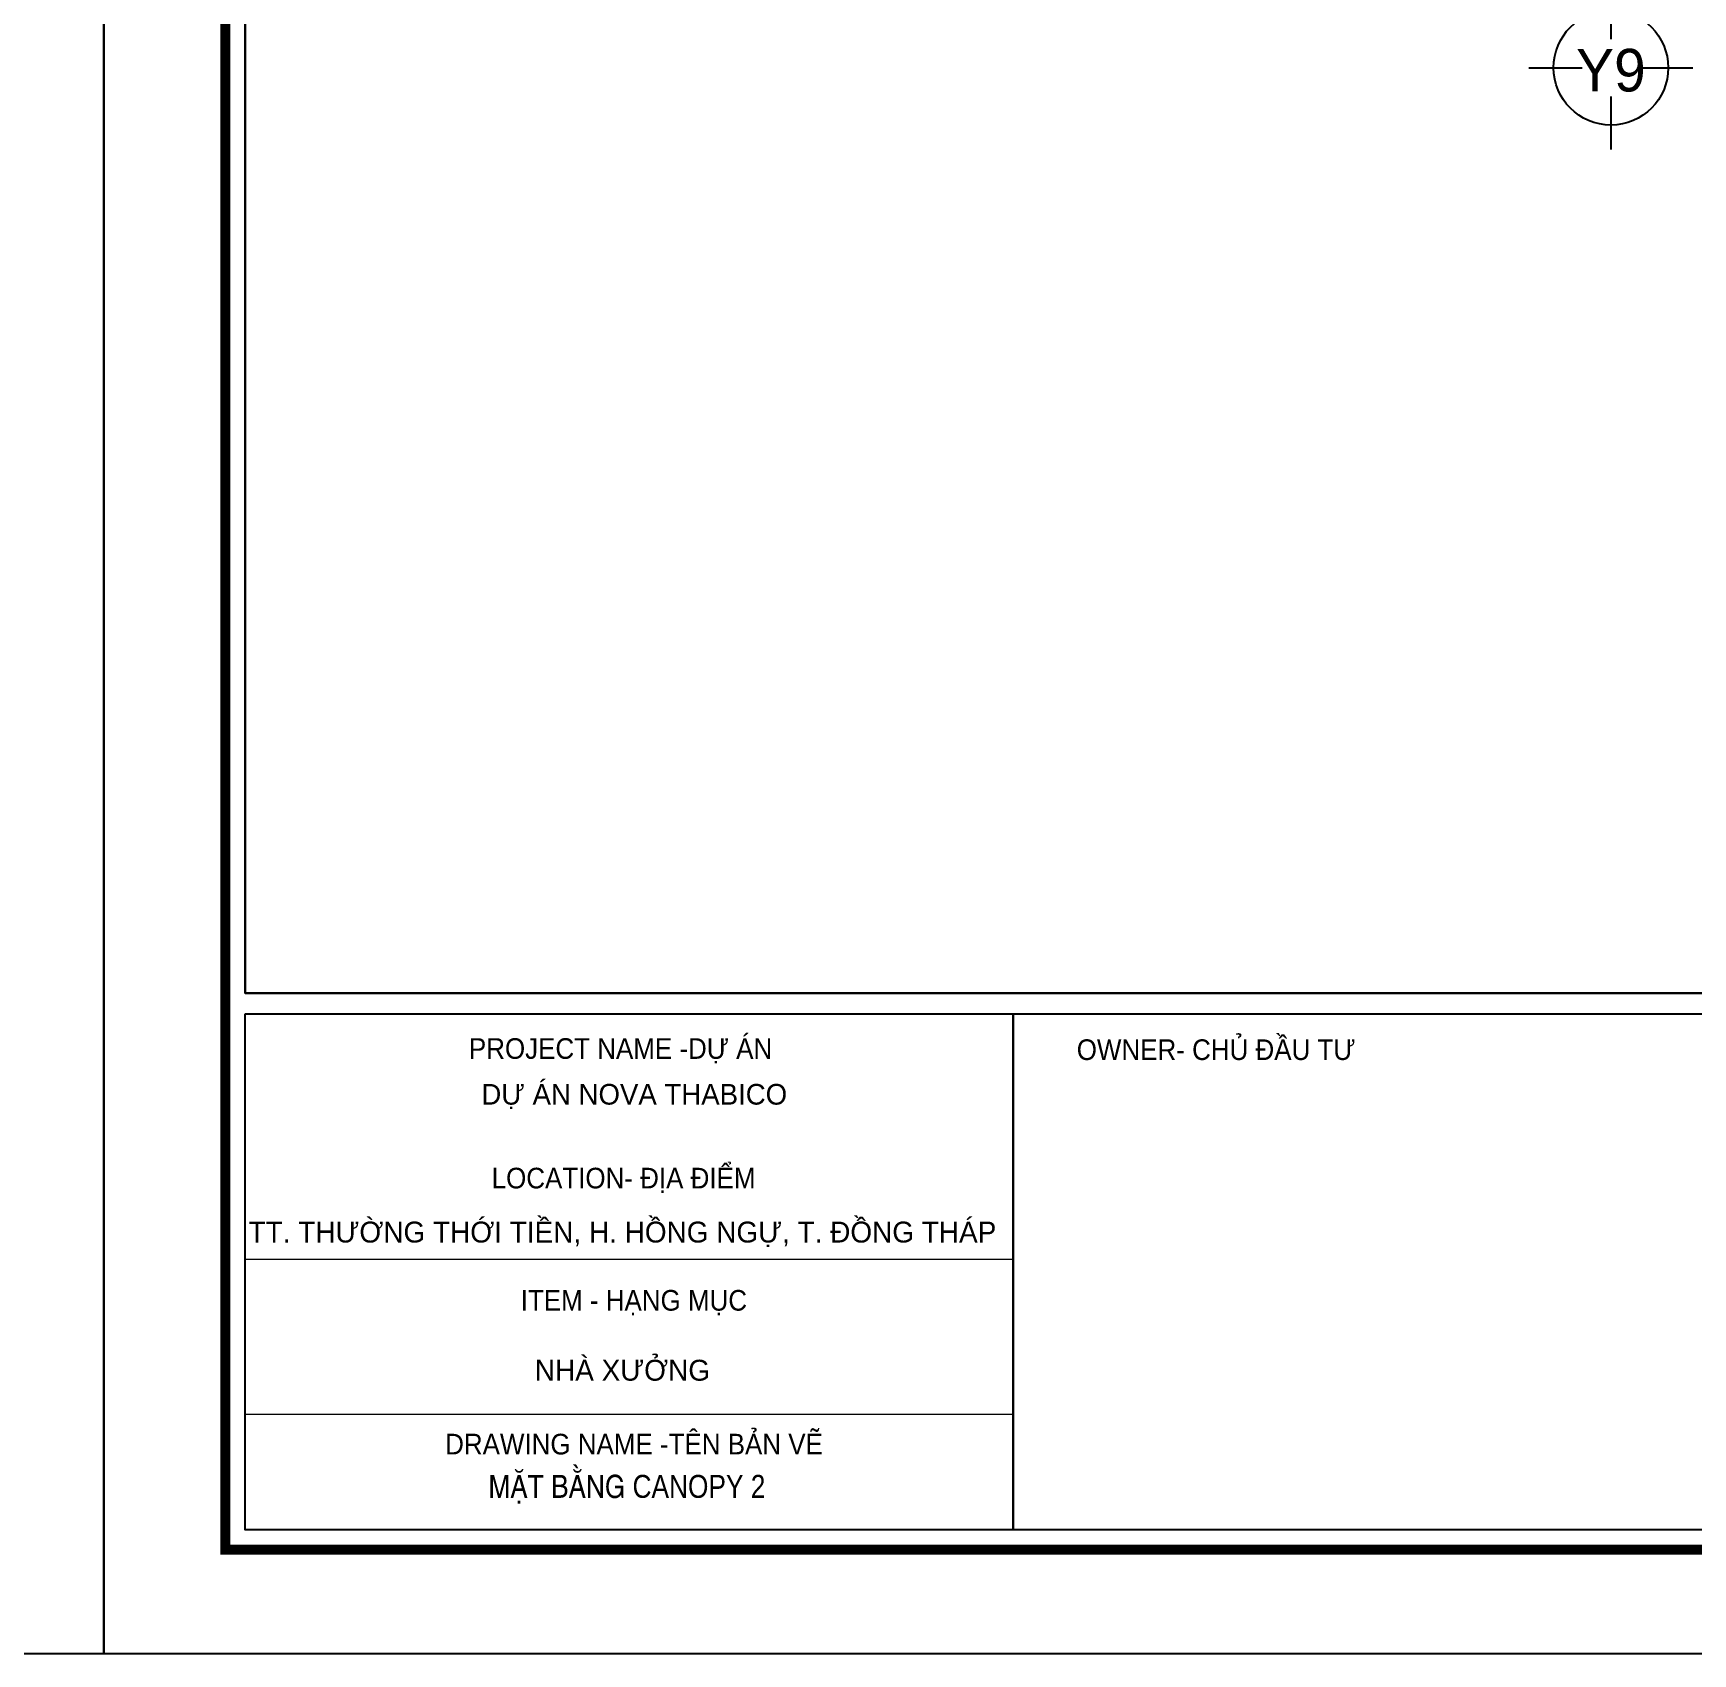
# Model space of a CAD drawing. Header units: inches. Extents: x 2 to 32666, y -5537 to 22.
# Drawn here: x 13671.6 to 13816.3, y -4544.5 to -4403.2 of the extents above; entities that cross this region are included whole.
import ezdxf
from ezdxf.enums import TextEntityAlignment as Align

# ---------------------------------------------------------------- set-up
doc = ezdxf.new("R2010")
doc.units = ezdxf.units.IN
doc.header["$MEASUREMENT"] = 0
for name, color, linetype in [('2', 2, 'Continuous'), ('3', 3, 'Continuous'), ('7', 7, 'Continuous'), ('BAO KHUNG', 31, 'Continuous'), ('DIM', 8, 'Continuous'), ('Kyhieu', 7, 'Continuous'), ('NET IN', 3, 'Continuous')]:
    doc.layers.add(name, color=color, linetype=linetype)
doc.layers.add('Cover text', color=7, linetype='Continuous', true_color=0x52370f)
doc.layers.add('S-Hatch', color=8, linetype='Continuous', lineweight=9)
doc.styles.add('AVO', font='VAVOB.TTF')
doc.styles.get("Standard").update_dxf_attribs({"font": 'arial.ttf'})
doc.styles.add('style1', font='VHAVAN.TTF')
doc.styles.add('TIEU DE', font='Vharialn.ttf')

# ---------------------------------------------------------------- blocks, each defined once
blk = doc.blocks.new('kt kien truc 1')
at = {"layer": '2', "color": 157, "linetype": 'Continuous'}
blk.add_lwpolyline([(0, 420), (594, 420), (594, 0), (0, 0)], close=True, dxfattribs=at)
at = {"layer": '7', "color": 147, "linetype": 'Continuous'}
blk.add_lwpolyline([(12.33, 57.61), (581.67, 57.61), (581.67, 409.19), (12.33, 409.19)], close=True, dxfattribs=at)
at = {"layer": 'BAO KHUNG', "color": 167, "linetype": 'Continuous', "const_width": 0.871}
blk.add_lwpolyline([(10.59, 9.07), (583.41, 9.07), (583.41, 410.93), (10.59, 410.93)], close=True, dxfattribs=at)
at = {"layer": 'BAO KHUNG', "color": 7}
for points in [[(12.33, 55.81), (79.28, 55.81), (79.28, 10.81), (12.33, 10.81)], [(79.28, 55.81), (144.95, 55.81), (144.95, 10.81), (79.28, 10.81)]]:
    blk.add_lwpolyline(points, close=True, dxfattribs=at)
at = {"layer": 'S-Hatch'}
for p, q in [((12.33, 34.43), (79.28, 34.43)), ((79.28, 20.88), (12.33, 20.88))]:
    blk.add_line(p, q, dxfattribs=at)
at = {"layer": 'BAO KHUNG', "color": 7, "linetype": 'Continuous', "width": 0.9}
for s, p in [('PROJECT NAME -DỰ ÁN ', (45.37, 51.89)), ('LOCATION- ĐỊA ĐIỂM', (45.32, 40.59))]:
    blk.add_text(s, height=1.8, dxfattribs=at).set_placement(p, align=Align.CENTER)
for s, p in [(' OWNER- CHỦ ĐẦU TƯ', (84.21, 51.79)), ('ITEM - HẠNG MỤC ', (36.35, 29.93)), ('DRAWING NAME -TÊN BẢN VẼ ', (29.76, 17.39))]:
    blk.add_text(s, height=1.8, dxfattribs=at).set_placement(p)
at = {"layer": 'Cover text', "linetype": 'Continuous', "style": 'style1'}
for s, height, p in [('dù ¸n nova thabico', 1.8, (46.25, 47.9)), ('tt. th\xadêng thíi tiÒn, h. hång ngù, t. ®ång th¸p', 1.8225, (45.22, 35.87)), ('NHµ X¦ëNG', 1.823, (45.22, 23.82))]:
    blk.add_text(s, height=height, dxfattribs=at).set_placement(p, align=Align.CENTER)
at = {"layer": 'Cover text', "ltscale": 0.5, "style": 'TIEU DE'}
for tag, p in [('STT', (555.05, 15.58)), ('TENBANVE', (45.93, 14.6))]:
    blk.add_attdef(tag, text='', height=2, dxfattribs=at).set_placement(p, align=Align.MIDDLE_CENTER)
blk = doc.blocks.new('TRUCVP')
at = {"layer": 'Kyhieu', "color": 1, "linetype": 'Continuous'}
for points in [[(0, 17.5), (0, 50)], [(-50, 0), (-17.5, 0)], [(17.5, 0), (50, 0)], [(0, -50), (0, -17.5)]]:
    blk.add_lwpolyline(points, dxfattribs=at)
at = {"layer": 'Kyhieu', "color": 40, "linetype": 'Continuous'}
blk.add_circle((0, 0), 35, dxfattribs=at)

msp = doc.modelspace()

# ---------------------------------------------------------------- linework, layer by layer
at = {"layer": 'DIM'}
msp.add_lwpolyline([(13690.1005, -4135.3349), (14259.4384, -4135.3349), (14259.4384, -4486.9148), (13690.1005, -4486.9148)], close=True, dxfattribs=at)
at = {"layer": 'NET IN'}
for points in [[(13083.7695, -4124.5249), (13677.7695, -4124.5249), (13677.7695, -4544.5249), (13083.7695, -4544.5249)], [(13677.7695, -4124.5249), (14271.7695, -4124.5249), (14271.7695, -4544.5249), (13677.7695, -4544.5249)]]:
    msp.add_lwpolyline(points, close=True, dxfattribs=at)

# ---------------------------------------------------------------- block references
at = {"layer": '3'}
msp.add_blockref('kt kien truc 1', (13083.7695, -4544.5249), dxfattribs=at)
ref = msp.add_blockref('kt kien truc 1', (13677.7695, -4544.5249), dxfattribs=at)
ref.add_attrib('TENBANVE', 'MÆT B»NG CANOPY 2 ', dxfattribs={"ltscale": 0.5, "height": 2, "style": 'TIEU DE'}).set_placement((13723.6991, -4529.9218), align=Align.MIDDLE_CENTER)
at = {"layer": 'Kyhieu', "ltscale": 10, "xscale": 0.1428571428571428, "yscale": 0.1428571428571428, "zscale": 0.1428571428571428, "rotation": 270}
msp.add_blockref('TRUCVP', (13809.1868, -4406.1976), dxfattribs=at)

# ---------------------------------------------------------------- texts
at = {"layer": 'Kyhieu', "color": 3, "ltscale": 10, "style": 'AVO'}
msp.add_text('Y9', height=3.71429, dxfattribs=at).set_placement((13809.1868, -4406.4084), align=Align.MIDDLE_CENTER)

doc.saveas('drawing.dxf')
